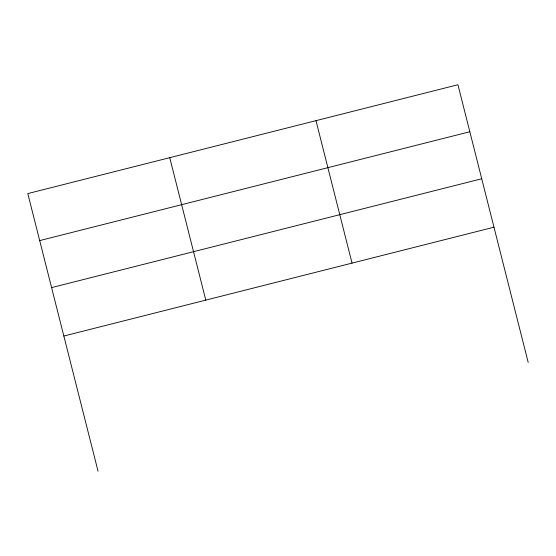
<?xml version="1.0" encoding="UTF-8"?>
<svg xmlns="http://www.w3.org/2000/svg" width="556" height="556" viewBox="0 0 556 556"><rect width="100%" height="100%" fill="white"/><g stroke="black" fill="none" stroke-linecap="round" stroke-linejoin="round"><path stroke-width="0.83" d="M39.698 240.595L469.834 131.751M51.59 287.605L481.725 178.761M63.85 336.032L493.985 227.195M528.2 362.415L457.935 84.741L27.8 193.585L98.064 471.259M315.989 120.659L352.038 263.113M169.747 157.668L205.79 300.115"/></g></svg>
